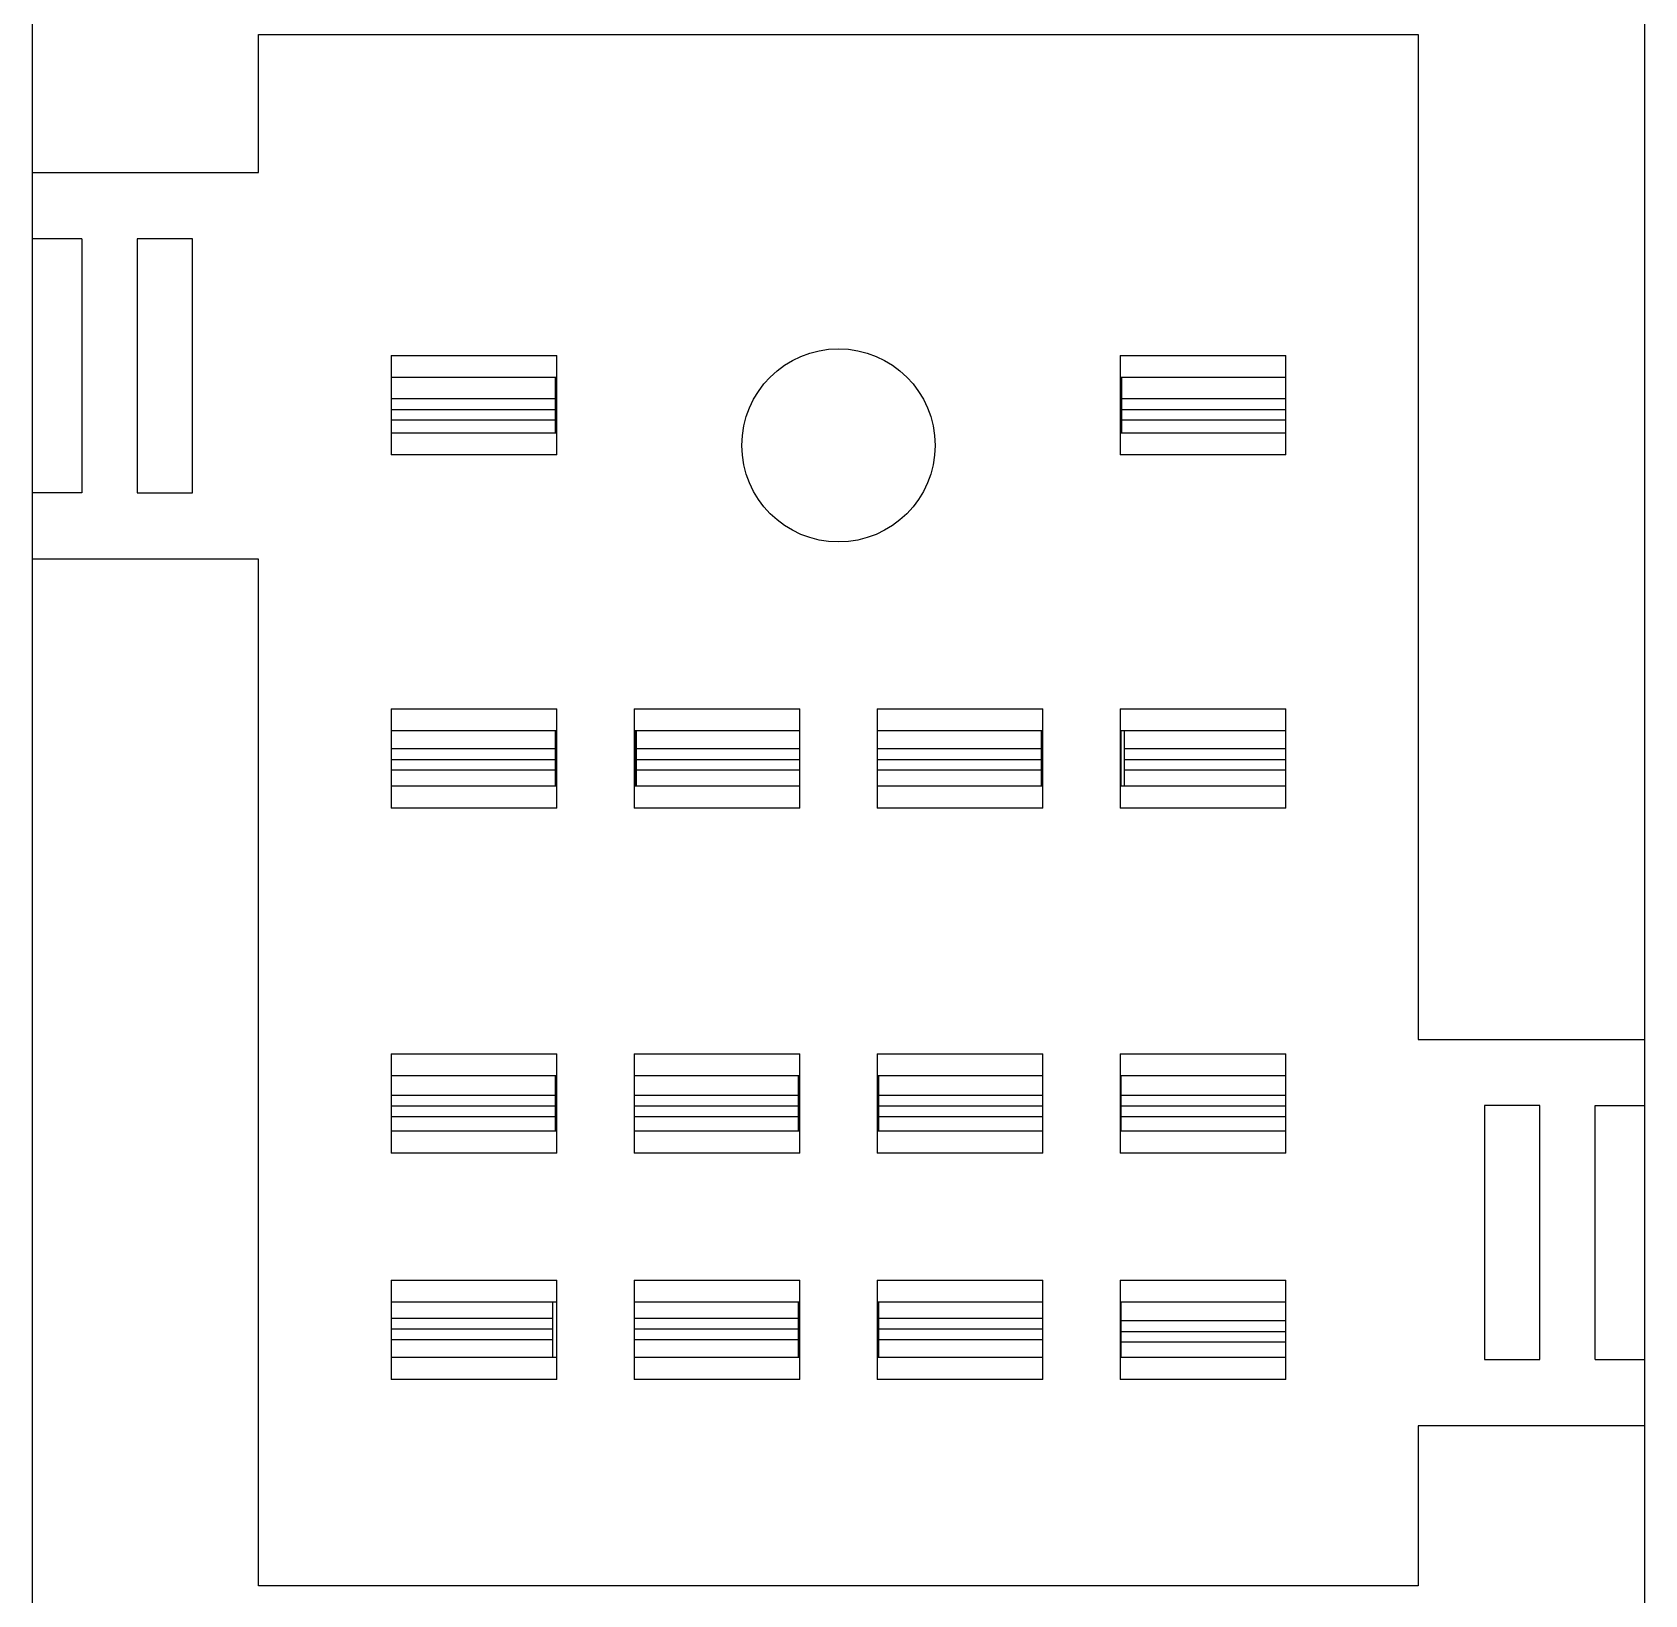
# Model space of a CAD drawing. Header units: millimetres. Extents: x 16.5 to 45.7, y 6.5 to 81.6.
# Drawn here: x 16.5 to 45.7, y 28.21 to 56.51 of the extents above; entities that cross this region are included whole.
import ezdxf

# ---------------------------------------------------------------- set-up
doc = ezdxf.new("R2010")
doc.units = ezdxf.units.MM
doc.header["$LTSCALE"] = 5.713779
doc.layers.get('0').update_dxf_attribs({"linetype": 'CONTINUOUS'})

msp = doc.modelspace()

# ---------------------------------------------------------------- linework, layer by layer
at = {"color": 7}
for p, q in [((45.696, 7.241), (45.696, 78.351)), ((16.496, 77.601), (16.496, 6.491)), ((20.596, 53.971), (20.596, 56.471)), ((20.596, 56.471), (41.596, 56.471)), ((41.596, 56.471), (41.596, 38.271)), ((16.496, 53.971), (20.596, 53.971)), ((17.396, 52.771), (16.496, 52.771)), ((17.396, 52.771), (17.396, 48.171)), ((18.396, 52.771), (18.396, 48.171)), ((19.396, 52.771), (18.396, 52.771)), ((19.396, 48.171), (19.396, 52.771)), ((22.996, 50.661), (22.996, 48.861)), ((22.996, 50.661), (25.996, 50.661)), ((25.996, 48.861), (25.996, 50.661)), ((36.196, 50.661), (36.196, 48.861)), ((36.196, 50.661), (39.196, 50.661)), ((39.196, 48.861), (39.196, 50.661)), ((25.996, 50.261), (22.996, 50.261)), ((25.971, 49.261), (25.971, 50.261)), ((39.196, 50.261), (36.196, 50.261)), ((36.206, 49.261), (36.206, 50.261)), ((36.221, 50.261), (36.221, 49.261)), ((22.996, 49.877), (25.971, 49.877)), ((22.996, 49.681), (25.971, 49.681)), ((36.221, 49.877), (39.196, 49.877)), ((36.221, 49.681), (39.196, 49.681)), ((25.971, 49.485), (22.996, 49.485)), ((39.196, 49.485), (36.221, 49.485)), ((22.996, 49.261), (25.996, 49.261)), ((36.196, 49.261), (39.196, 49.261)), ((25.996, 48.861), (22.996, 48.861)), ((39.196, 48.861), (36.196, 48.861)), ((17.396, 48.171), (16.496, 48.171)), ((18.396, 48.171), (19.396, 48.171)), ((20.596, 46.971), (16.496, 46.971)), ((20.596, 28.371), (20.596, 46.971)), ((22.996, 44.261), (22.996, 42.461)), ((22.996, 44.261), (25.996, 44.261)), ((25.996, 42.461), (25.996, 44.261)), ((27.396, 44.261), (27.396, 42.461)), ((27.396, 44.261), (30.396, 44.261)), ((30.396, 42.461), (30.396, 44.261)), ((31.796, 44.261), (34.796, 44.261)), ((31.796, 44.261), (31.796, 42.461)), ((34.796, 42.461), (34.796, 44.261)), ((36.196, 44.261), (39.196, 44.261)), ((36.196, 44.261), (36.196, 42.461)), ((39.196, 42.461), (39.196, 44.261)), ((25.996, 43.861), (22.996, 43.861)), ((25.971, 42.861), (25.971, 43.861)), ((30.396, 43.861), (27.396, 43.861)), ((27.406, 43.861), (27.406, 42.861)), ((27.431, 43.861), (27.431, 42.861)), ((34.796, 43.861), (31.796, 43.861)), ((34.771, 42.861), (34.771, 43.861)), ((39.196, 43.861), (36.196, 43.861)), ((36.206, 43.861), (36.206, 42.861)), ((36.271, 43.861), (36.271, 42.861)), ((22.996, 43.537), (25.971, 43.537)), ((27.431, 43.537), (30.396, 43.537)), ((31.796, 43.537), (34.771, 43.537)), ((36.271, 43.537), (39.196, 43.537)), ((22.996, 43.341), (25.971, 43.341)), ((27.431, 43.341), (30.396, 43.341)), ((31.796, 43.341), (34.771, 43.341)), ((36.271, 43.341), (39.196, 43.341)), ((25.971, 43.145), (22.996, 43.145)), ((30.396, 43.145), (27.431, 43.145)), ((34.771, 43.145), (31.796, 43.145)), ((39.196, 43.145), (36.271, 43.145)), ((22.996, 42.861), (25.996, 42.861)), ((27.396, 42.861), (30.396, 42.861)), ((31.796, 42.861), (34.796, 42.861)), ((36.196, 42.861), (39.196, 42.861)), ((25.996, 42.461), (22.996, 42.461)), ((30.396, 42.461), (27.396, 42.461)), ((34.796, 42.461), (31.796, 42.461)), ((39.196, 42.461), (36.196, 42.461)), ((41.596, 38.271), (45.696, 38.271)), ((22.996, 38.011), (22.996, 36.211)), ((22.996, 38.011), (25.996, 38.011)), ((25.996, 36.211), (25.996, 38.011)), ((27.396, 38.011), (30.396, 38.011)), ((27.396, 38.011), (27.396, 36.211)), ((30.396, 36.211), (30.396, 38.011)), ((31.796, 38.011), (34.796, 38.011)), ((31.796, 38.011), (31.796, 36.211)), ((34.796, 36.211), (34.796, 38.011)), ((36.196, 38.011), (39.196, 38.011)), ((36.196, 38.011), (36.196, 36.211)), ((39.196, 36.211), (39.196, 38.011)), ((25.996, 37.611), (22.996, 37.611)), ((25.971, 36.611), (25.971, 37.611)), ((30.396, 37.611), (27.396, 37.611)), ((30.371, 36.611), (30.371, 37.611)), ((34.796, 37.611), (31.796, 37.611)), ((31.821, 37.611), (31.821, 36.611)), ((39.196, 37.611), (36.196, 37.611)), ((36.206, 37.611), (36.206, 36.611)), ((36.211, 37.611), (36.211, 36.611)), ((22.996, 37.257), (25.971, 37.257)), ((27.396, 37.257), (30.371, 37.257)), ((31.821, 37.257), (34.796, 37.257)), ((36.211, 37.257), (39.196, 37.257)), ((25.971, 37.061), (22.996, 37.061)), ((25.971, 36.865), (22.996, 36.865)), ((30.371, 37.061), (27.396, 37.061)), ((30.371, 36.865), (27.396, 36.865)), ((34.796, 37.061), (31.821, 37.061)), ((34.796, 36.865), (31.821, 36.865)), ((39.196, 37.061), (36.211, 37.061)), ((39.196, 36.865), (36.211, 36.865)), ((43.796, 37.071), (42.796, 37.071)), ((42.796, 37.071), (42.796, 32.471)), ((43.796, 32.471), (43.796, 37.071)), ((44.796, 37.071), (45.696, 37.071)), ((44.796, 32.471), (44.796, 37.071)), ((22.996, 36.611), (25.996, 36.611)), ((27.396, 36.611), (30.396, 36.611)), ((31.796, 36.611), (34.796, 36.611)), ((36.196, 36.611), (39.196, 36.611)), ((25.996, 36.211), (22.996, 36.211)), ((30.396, 36.211), (27.396, 36.211)), ((34.796, 36.211), (31.796, 36.211)), ((39.196, 36.211), (36.196, 36.211)), ((22.996, 33.911), (22.996, 32.111)), ((22.996, 33.911), (25.996, 33.911)), ((25.996, 32.111), (25.996, 33.911)), ((27.396, 33.911), (30.396, 33.911)), ((27.396, 33.911), (27.396, 32.111)), ((30.396, 32.111), (30.396, 33.911)), ((31.796, 33.911), (34.796, 33.911)), ((31.796, 33.911), (31.796, 32.111)), ((34.796, 32.111), (34.796, 33.911)), ((36.196, 33.911), (39.196, 33.911)), ((36.196, 33.911), (36.196, 32.111)), ((39.196, 32.111), (39.196, 33.911)), ((25.996, 33.511), (22.996, 33.511)), ((25.921, 32.511), (25.921, 33.511)), ((30.396, 33.511), (27.396, 33.511)), ((30.371, 32.511), (30.371, 33.511)), ((34.796, 33.511), (31.796, 33.511)), ((31.821, 33.511), (31.821, 32.511)), ((39.196, 33.511), (36.196, 33.511)), ((36.211, 33.511), (36.211, 32.511)), ((22.996, 33.217), (25.921, 33.217)), ((25.921, 33.021), (22.996, 33.021)), ((27.396, 33.217), (30.371, 33.217)), ((30.371, 33.021), (27.396, 33.021)), ((31.821, 33.217), (34.796, 33.217)), ((34.796, 33.021), (31.821, 33.021)), ((36.211, 33.177), (39.196, 33.177)), ((25.921, 32.825), (22.996, 32.825)), ((30.371, 32.825), (27.396, 32.825)), ((34.796, 32.825), (31.821, 32.825)), ((36.211, 32.981), (39.196, 32.981)), ((39.196, 32.785), (36.211, 32.785)), ((22.996, 32.511), (25.996, 32.511)), ((27.396, 32.511), (30.396, 32.511)), ((30.371, 32.621), (30.396, 32.621)), ((31.796, 32.621), (31.821, 32.621)), ((31.796, 32.511), (34.796, 32.511)), ((36.196, 32.511), (39.196, 32.511)), ((42.796, 32.471), (43.796, 32.471)), ((44.796, 32.471), (45.696, 32.471)), ((25.996, 32.111), (22.996, 32.111)), ((30.396, 32.111), (27.396, 32.111)), ((34.796, 32.111), (31.796, 32.111)), ((39.196, 32.111), (36.196, 32.111)), ((45.696, 31.271), (41.596, 31.271)), ((41.596, 31.271), (41.596, 28.371)), ((41.596, 28.371), (20.596, 28.371))]:
    msp.add_line(p, q, dxfattribs=at)
msp.add_circle((31.096, 49.031), 1.75, dxfattribs=at)

doc.saveas('drawing.dxf')
